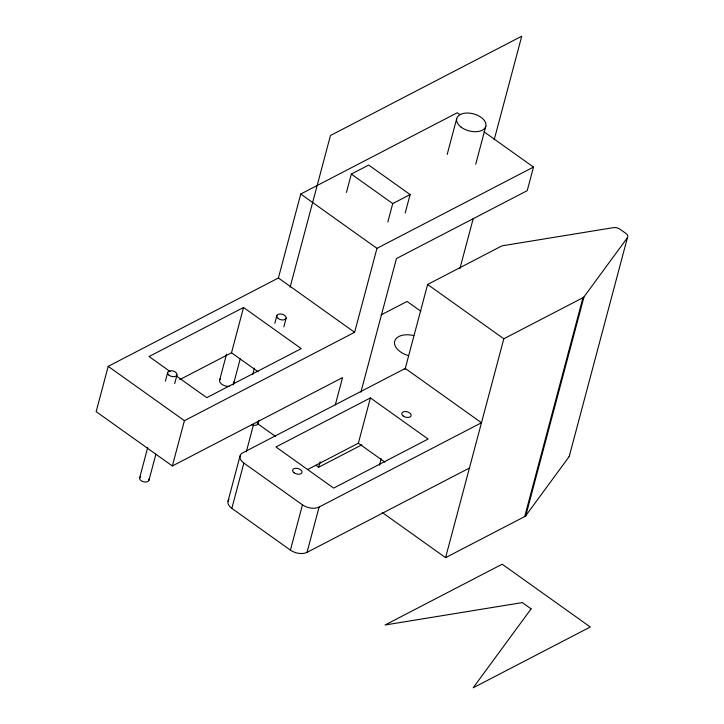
<?xml version="1.0" encoding="UTF-8"?>
<svg xmlns="http://www.w3.org/2000/svg" width="724" height="724" viewBox="0 0 724 724"><rect width="100%" height="100%" fill="white"/><g stroke="black" fill="none" stroke-linecap="round" stroke-linejoin="round"><path stroke-width="1.09" d="M460.039 114.709L457.287 112.745L300.75 194.023L278.405 277.98L108.202 366.353L96.156 411.639L172.357 465.966L342.561 377.593L335.293 404.915M139.642 477.858L147.732 447.441M165.362 381.195L167.669 372.507M148.954 480.284L155.895 454.219M174.674 383.62L176.991 374.932M172.357 465.966L184.412 420.68L354.615 332.307L376.96 248.341L533.498 167.072L483.913 131.723M219.634 380.109L226.549 354.136M179.787 379.611L231.499 352.769L243.545 307.483L301.247 348.615L206.783 397.666L176.556 376.118M233.608 383.747L240.232 358.86M252.685 374.643L254.432 368.082M274.803 323.366L276.83 315.755M227.988 501.261L240.042 455.984M246.278 451.912L253.536 424.635M290.116 287.166L330.461 135.515L521.751 36.2L494.166 139.85M469.433 468.03L307.039 552.349A12.037 7.041 14.9 0 1 290.414 550.122L231.834 508.357L243.879 463.07A12.037 7.041 14.9 0 1 242.875 452.735L405.277 368.426L481.478 422.744L319.085 507.062A12.037 7.041 14.9 0 1 302.469 504.836L243.879 463.07M258.115 423.54L258.984 420.282M283.835 326.877L286.143 318.189M346.434 192.457L351.33 174.077L368.706 165.054L410.11 194.566L405.214 212.947M290.414 550.122L302.469 504.836M315.963 465.251L318.714 467.215L320.171 461.749M387.838 221.969L392.725 203.589L410.11 194.566M307.039 552.349L319.085 507.062M360.896 392.155L396.444 258.549L527.217 190.656L533.498 167.072M307.646 469.532L358.362 443.206L370.407 397.919L428.119 439.052L333.646 488.103L275.944 446.97L370.407 397.919M447.188 154.447L456.726 118.582M379.521 465.215L381.258 458.681M405.015 369.394L427.613 284.46L501.325 246.187A6.018 3.52 14.9 0 1 502.899 245.689L613.346 227.653A6.018 3.52 14.9 0 1 620.079 229.264L625.862 233.39A6.018 3.52 14.9 0 1 627.427 237.689L569.191 456.563L525.778 515.696A6.018 3.52 14.9 0 1 524.71 516.574L445.586 557.652L382.227 512.492M475.722 164.221L485.84 126.175M459.912 268.586L473.27 218.404M445.586 557.652L503.823 338.778L582.956 297.7A6.018 3.52 14.9 0 0 584.015 296.822L627.427 237.689M524.71 516.574L582.956 297.7M525.778 515.696L584.015 296.822M243.545 307.483L149.072 356.534L170.14 371.548M381.123 314.904L407.078 301.428L420.852 311.248M318.714 467.215L361.864 444.817M351.33 174.077L392.725 203.589M300.75 194.023L376.96 248.341M427.613 284.46L503.823 338.778M278.405 277.98L354.615 332.307M231.499 352.769L258.061 371.702M358.362 443.206L384.924 462.138M257.201 423.368L275.563 436.454M108.202 366.353L184.412 420.68M569.453 454.437A6.018 3.52 14.9 0 1 569.191 456.563M231.834 508.357A12.037 7.041 14.9 0 1 229.019 499.379M148.836 479.089A4.815 2.815 14.9 0 1 143.225 481.695A4.815 2.815 14.9 0 1 140.773 476.555M257.997 422.345A4.815 2.815 14.9 0 1 256.477 425.051A4.815 2.815 14.9 0 1 251.427 424.572M233.436 381.955A7.222 4.226 14.9 0 1 232.992 384.878M229.164 386.39A7.222 4.226 14.9 0 1 221.209 383.783A7.222 4.226 14.9 0 1 220.576 378.67M408.227 355.556A17.756 10.38 14.9 0 1 394.698 341.158A17.756 10.38 14.9 0 1 413.802 335.574M531.117 608.866L473.17 687.8L590.286 626.993L502.185 564.195L385.068 624.993L522.312 602.585L531.117 608.866M403.187 415.992A4.815 2.815 14.9 0 0 411.033 415.974A4.815 2.815 14.9 0 0 405.187 411.494A4.815 2.815 14.9 0 0 403.187 415.992M294.034 472.736A4.815 2.815 14.9 0 0 301.881 472.718A4.815 2.815 14.9 0 0 296.035 468.238A4.815 2.815 14.9 0 0 294.034 472.736M461.025 127.071A15.05 8.797 14.9 0 0 485.551 127.026A15.05 8.797 14.9 0 0 467.279 113.035A15.05 8.797 14.9 0 0 461.025 127.071M169.045 375.222A4.815 2.815 14.9 0 0 176.891 375.204A4.815 2.815 14.9 0 0 171.045 370.733A4.815 2.815 14.9 0 0 169.045 375.222M278.206 318.479A4.815 2.815 14.9 0 0 286.052 318.46A4.815 2.815 14.9 0 0 280.206 313.981A4.815 2.815 14.9 0 0 278.206 318.479"/></g></svg>
